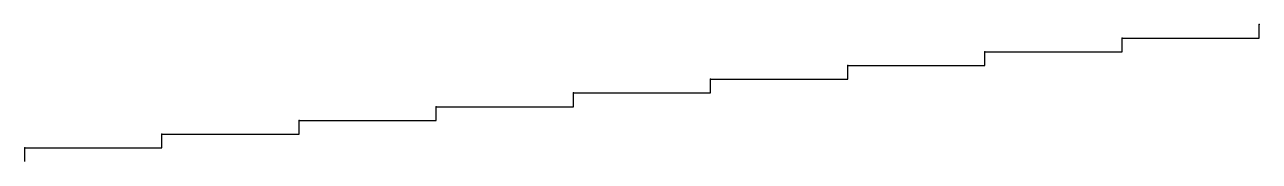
# Model space of a CAD drawing. Header units: millimetres. Extents: x 0 to 9, y 0 to 1.
import ezdxf

# ---------------------------------------------------------------- set-up
doc = ezdxf.new("R2010")
doc.units = ezdxf.units.MM

msp = doc.modelspace()

# ---------------------------------------------------------------- linework, layer by layer
for p, q in [((9, 0.9), (9, 1)), ((8, 0.9), (9, 0.9)), ((8, 0.8), (8, 0.9)), ((7, 0.8), (8, 0.8)), ((7, 0.7), (7, 0.8)), ((6, 0.7), (7, 0.7)), ((6, 0.6), (6, 0.7)), ((5, 0.6), (6, 0.6)), ((5, 0.5), (5, 0.6)), ((4, 0.5), (5, 0.5)), ((4, 0.4), (4, 0.5)), ((3, 0.4), (4, 0.4)), ((3, 0.3), (3, 0.4)), ((2, 0.3), (3, 0.3)), ((2, 0.2), (2, 0.3)), ((1, 0.2), (2, 0.2)), ((1, 0.1), (1, 0.2)), ((0, 0.1), (1, 0.1)), ((0, 0), (0, 0.1))]:
    msp.add_line(p, q)
for p in [(9, 1), (8, 0.9), (7, 0.8), (6, 0.7), (5, 0.6), (4, 0.5), (3, 0.4), (2, 0.3), (1, 0.2), (0, 0.1)]:
    msp.add_point(p)

doc.saveas('drawing.dxf')
